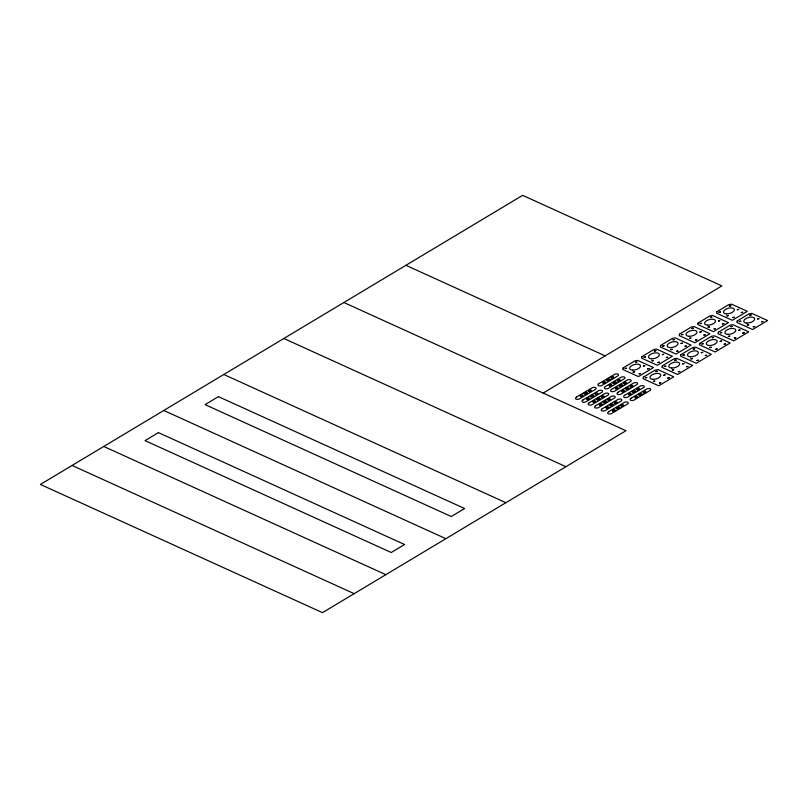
<?xml version="1.0" encoding="UTF-8"?>
<svg xmlns="http://www.w3.org/2000/svg" width="808" height="808" viewBox="0 0 808 808"><rect width="100%" height="100%" fill="white"/><g stroke="black" fill="none" stroke-linecap="round" stroke-linejoin="round"><path stroke-width="1.21" d="M543.117 393.072L721.877 285.901L522.625 195.344L40.4 484.446L322.483 612.656L625.958 430.714L343.875 302.505M405.909 265.317L605.152 355.884M283.85 338.491L565.933 466.701M223.816 374.488L505.899 502.697M163.792 410.474L445.875 538.683M103.767 446.46L385.85 574.67M72.084 465.448L354.167 593.668M633.119 372.185L634.634 371.842L633.129 372.135M647.46 368.852L648.965 368.519L647.46 368.852M651.995 360.863L653.5 360.509L651.995 360.843M653.399 381.396L654.914 381.063L653.409 381.376M666.327 357.54L667.842 357.207L666.337 357.489M667.741 378.073L669.256 377.74L667.741 378.073M670.67 349.672L672.175 349.329L670.67 349.672M672.276 370.084L673.791 369.751L672.286 370.034M685.012 346.339L686.517 345.986L685.012 346.289M686.618 366.761L688.123 366.428L686.628 366.711M689.547 338.35L691.052 338.017L689.557 338.299M690.951 358.883L692.466 358.55L690.951 358.883M703.879 335.027L705.394 334.694L703.879 335.027M705.293 355.56L706.798 355.227L705.293 355.54M708.091 327.24L709.596 326.897L708.101 327.19M709.828 347.571L711.343 347.238L709.838 347.521M722.423 323.907L723.938 323.574L722.423 323.907M724.17 344.248L725.675 343.915L724.17 344.218M726.958 315.918L728.462 315.564L726.968 315.867M728.372 336.451L729.887 336.118L728.382 336.401M741.3 312.595L742.815 312.262L741.31 312.544M742.714 333.128L744.219 332.795L742.714 333.128M747.249 325.139L748.753 324.806L747.259 325.089M761.58 321.816L763.095 321.483L761.59 321.766M625.17 368.559L626.685 368.246L625.17 368.529M635.512 362.358L637.017 362.045L635.512 362.327M639.118 373.841L640.623 373.508L639.128 373.791M643.461 365.974L644.966 365.64L643.461 365.943M644.047 357.237L645.562 356.924L644.047 357.237M645.451 377.77L646.966 377.467L645.461 377.75M654.379 351.046L655.894 350.733L654.379 351.046M655.793 371.579L657.308 371.266L655.803 371.529M657.995 362.529L659.51 362.216L658.005 362.479M659.409 383.063L660.914 382.729L659.409 383.032M662.722 346.046L664.237 345.733L662.732 345.996M662.338 354.651L663.843 354.318L662.338 354.631M663.742 375.195L665.247 374.851L663.752 375.164M664.327 366.458L665.842 366.145L664.327 366.458M673.064 339.845L674.569 339.511L673.064 339.825M674.67 360.257L676.175 359.954L674.67 360.257M676.67 351.329L678.175 350.995L676.68 351.308M678.276 371.741L679.791 371.407L678.276 371.741M681.013 343.461L682.518 343.147L681.023 343.41M681.599 334.724L683.103 334.411L681.599 334.704M683.002 355.257L684.517 354.954L683.023 355.207M682.619 363.873L684.134 363.56L682.619 363.853M691.931 328.533L693.446 328.22L691.941 328.502M693.345 349.066L694.85 348.733L693.345 349.036M695.547 340.017L697.062 339.703L695.557 339.986M696.961 360.55L698.465 360.216L696.961 360.519M700.142 323.614L701.647 323.301L700.142 323.584M699.88 332.139L701.395 331.805L699.89 332.118M701.293 352.682L702.808 352.369L701.304 352.631M701.879 343.945L703.394 343.632L701.889 343.925M710.474 317.413L711.979 317.079L710.485 317.382M712.222 337.744L713.727 337.441L712.232 337.694M714.09 328.896L715.595 328.563L714.09 328.876M715.827 349.228L717.342 348.925L715.837 349.207M718.423 321.029L719.938 320.695L718.433 320.998M719.009 312.292L720.524 311.979L719.009 312.292M720.423 332.825L721.938 332.522L720.433 332.775M720.17 341.36L721.675 341.026L720.17 341.34M729.351 306.101L730.866 305.788L729.351 306.101M730.765 326.634L732.27 326.321L730.765 326.604M732.967 317.584L734.472 317.271L732.977 317.534M734.371 338.118L735.876 337.784L734.381 338.087M737.3 309.706L738.805 309.373L737.31 309.686M738.714 330.25L740.219 329.906L738.714 330.219M739.3 321.513L740.815 321.2L739.3 321.513M749.632 315.312L751.147 315.009L749.632 315.312M753.248 326.796L754.763 326.493L753.248 326.796M757.591 318.928L759.096 318.615L757.591 318.908M623.109 367.953L622.746 369.438L638.461 376.589L653.47 367.589L637.754 360.439L634.977 360.833L623.109 367.953M641.986 356.631L641.623 358.126L657.338 365.267L672.347 356.267L656.631 349.127L653.854 349.521L641.986 356.631M643.39 377.164L643.037 378.659L658.752 385.8L673.761 376.811L658.035 369.66L655.258 370.054L643.39 377.164M660.661 345.44L660.298 346.925L676.013 354.076L691.022 345.077L675.306 337.926L672.529 338.32L660.661 345.44M662.267 365.852L661.904 367.347L677.629 374.488L692.628 365.489L676.912 358.348L674.135 358.742L662.267 365.852M679.538 334.118L679.175 335.613L694.89 342.754L709.899 333.755L694.183 326.614L691.406 327.008L679.538 334.118M680.942 354.651L680.578 356.146L696.304 363.287L711.303 354.298L695.587 347.147L692.81 347.541L680.942 354.651M698.082 323.008L697.718 324.493L713.434 331.644L728.442 322.644L712.727 315.494L709.939 315.888L698.082 323.008M699.819 343.339L699.455 344.834L715.171 351.975L730.18 342.976L714.464 335.835L711.686 336.229L699.819 343.339M716.959 311.686L716.595 313.181L732.311 320.321L747.319 311.322L731.604 304.182L728.816 304.576L716.959 311.686M718.362 332.219L717.999 333.714L733.715 340.855L748.723 331.866L733.008 324.715L730.23 325.109L718.362 332.219M737.239 320.907L736.876 322.402L752.591 329.543L767.6 320.544L751.884 313.403L749.107 313.797L737.239 320.907M576.548 397.041L575.932 397.526A3.03 1.454 -15.4 0 0 576.144 399.142A3.03 1.454 -15.4 0 0 579.245 399.031L595.708 389.163A3.03 1.454 -15.4 0 0 595.486 387.547A3.03 1.454 -15.4 0 0 592.385 387.658L576.548 397.041M598.95 383.598L598.334 384.093A3.03 1.454 -15.4 0 0 598.556 385.709A3.03 1.454 -15.4 0 0 601.657 385.598L618.12 375.73A3.03 1.454 -15.4 0 0 617.898 374.114A3.03 1.454 -15.4 0 0 614.797 374.225L598.95 383.598M582.982 399.96L582.366 400.445A3.03 1.454 -15.4 0 0 582.578 402.071A3.03 1.454 -15.4 0 0 585.679 401.96L602.142 392.092A3.03 1.454 -15.4 0 0 601.93 390.476A3.03 1.454 -15.4 0 0 598.829 390.577L582.982 399.96M605.394 386.527L604.778 387.012A3.03 1.454 -15.4 0 0 604.99 388.628A3.03 1.454 -15.4 0 0 608.091 388.527L624.554 378.649A3.03 1.454 -15.4 0 0 624.332 377.033A3.03 1.454 -15.4 0 0 621.241 377.144L605.394 386.527M589.183 402.788L588.567 403.273A3.03 1.454 -15.4 0 0 588.79 404.889A3.03 1.454 -15.4 0 0 591.89 404.778L608.343 394.91A3.03 1.454 -15.4 0 0 608.131 393.294A3.03 1.454 -15.4 0 0 605.03 393.405L589.183 402.788M611.595 389.345L610.979 389.84A3.03 1.454 -15.4 0 0 611.202 391.456A3.03 1.454 -15.4 0 0 614.302 391.345L630.755 381.477A3.03 1.454 -15.4 0 0 630.543 379.861A3.03 1.454 -15.4 0 0 627.442 379.962L611.595 389.345M595.627 405.707L595.011 406.192A3.03 1.454 -15.4 0 0 595.223 407.818A3.03 1.454 -15.4 0 0 598.324 407.707L614.787 397.839A3.03 1.454 -15.4 0 0 614.565 396.213A3.03 1.454 -15.4 0 0 611.464 396.324L595.627 405.707M618.029 392.274L617.423 392.759A3.03 1.454 -15.4 0 0 617.635 394.375A3.03 1.454 -15.4 0 0 620.736 394.264L637.199 384.396A3.03 1.454 -15.4 0 0 636.977 382.78A3.03 1.454 -15.4 0 0 633.876 382.891L618.029 392.274M602.263 408.727L601.647 409.212A3.03 1.454 -15.4 0 0 601.869 410.828A3.03 1.454 -15.4 0 0 604.97 410.727L621.423 400.859A3.03 1.454 -15.4 0 0 621.211 399.233A3.03 1.454 -15.4 0 0 618.11 399.344L602.263 408.727M624.675 395.294L624.059 395.779A3.03 1.454 -15.4 0 0 624.281 397.395A3.03 1.454 -15.4 0 0 627.382 397.284L643.835 387.416A3.03 1.454 -15.4 0 0 643.623 385.8A3.03 1.454 -15.4 0 0 640.522 385.911L624.675 395.294M608.697 411.656L608.091 412.141A3.03 1.454 -15.4 0 0 608.303 413.757A3.03 1.454 -15.4 0 0 611.404 413.646L627.866 403.778A3.03 1.454 -15.4 0 0 627.644 402.162A3.03 1.454 -15.4 0 0 624.544 402.273L608.697 411.656M631.109 398.223L630.492 398.708A3.03 1.454 -15.4 0 0 630.715 400.324A3.03 1.454 -15.4 0 0 633.815 400.212L650.278 390.345A3.03 1.454 -15.4 0 0 650.056 388.729A3.03 1.454 -15.4 0 0 646.955 388.84L631.109 398.223M158.398 432.623L145.056 440.623L391.244 552.51L404.576 544.521L158.398 432.623M218.423 396.637L205.091 404.636L451.268 516.524L464.61 508.535L218.423 396.637M585.568 392.435L584.063 393.344L584.315 394.243L587.567 393.344L587.315 392.446L585.568 392.435M607.98 379.002L606.475 379.901L606.727 380.81L609.979 379.911L609.727 379.013L607.98 379.002M592.001 395.364L590.507 396.263L590.749 397.172L594.001 396.274L593.759 395.375L592.001 395.364M614.413 381.931L612.918 382.83L613.161 383.729L616.413 382.841L616.161 381.931L614.413 381.931M598.213 398.182L596.708 399.081L596.96 399.99L600.213 399.091L599.96 398.192L598.213 398.182M620.625 384.749L619.12 385.648L619.372 386.557L622.625 385.658L622.372 384.76L620.625 384.749M604.647 401.111L603.142 402.01L603.394 402.919L606.646 402.02L606.394 401.111L604.647 401.111M627.058 387.678L625.554 388.577L625.806 389.476L629.058 388.587L628.806 387.678L627.058 387.678M611.292 404.131L609.788 405.03L610.04 405.939L613.292 405.04L613.04 404.131L611.292 404.131M633.704 390.698L632.199 391.597L632.452 392.496L635.694 391.607L635.452 390.698L633.704 390.698M617.726 407.06L616.221 407.959L616.474 408.858L619.726 407.969L619.473 407.06L617.726 407.06M640.138 393.617L638.633 394.516L638.886 395.425L642.138 394.526L641.885 393.627L640.138 393.617M635.401 397.738A1.384 0.667 -15.4 0 0 637.552 396.839A1.384 0.667 -15.4 0 0 635.704 396.496A1.384 0.667 -15.4 0 0 635.401 397.738M643.734 392.739A1.384 0.667 -15.4 0 0 645.885 391.84A1.384 0.667 -15.4 0 0 644.037 391.496A1.384 0.667 -15.4 0 0 643.734 392.739M652.975 379.356A5.626 2.707 -15.4 0 0 660.803 375.013A5.626 2.707 -15.4 0 0 652.278 374.69A5.626 2.707 -15.4 0 0 652.975 379.356M671.852 368.034A5.626 2.707 -15.4 0 0 679.68 363.691A5.626 2.707 -15.4 0 0 671.155 363.368A5.626 2.707 -15.4 0 0 671.852 368.034M651.571 358.823A5.626 2.707 -15.4 0 0 659.399 354.48A5.626 2.707 -15.4 0 0 650.864 354.156A5.626 2.707 -15.4 0 0 651.571 358.823M632.694 370.135A5.626 2.707 -15.4 0 0 640.522 365.792A5.626 2.707 -15.4 0 0 631.987 365.469A5.626 2.707 -15.4 0 0 632.694 370.135M670.246 347.622A5.626 2.707 -15.4 0 0 678.074 343.279A5.626 2.707 -15.4 0 0 669.539 342.956A5.626 2.707 -15.4 0 0 670.246 347.622M690.527 356.843A5.626 2.707 -15.4 0 0 698.354 352.5A5.626 2.707 -15.4 0 0 689.83 352.177A5.626 2.707 -15.4 0 0 690.527 356.843M689.123 336.31A5.626 2.707 -15.4 0 0 696.95 331.967A5.626 2.707 -15.4 0 0 688.416 331.644A5.626 2.707 -15.4 0 0 689.123 336.31M709.404 345.521A5.626 2.707 -15.4 0 0 717.231 341.178A5.626 2.707 -15.4 0 0 708.697 340.865A5.626 2.707 -15.4 0 0 709.404 345.521M746.824 323.089A5.626 2.707 -15.4 0 0 754.652 318.746A5.626 2.707 -15.4 0 0 746.117 318.423A5.626 2.707 -15.4 0 0 746.824 323.089M726.533 313.878A5.626 2.707 -15.4 0 0 734.371 309.535A5.626 2.707 -15.4 0 0 725.837 309.212A5.626 2.707 -15.4 0 0 726.533 313.878M727.947 334.411A5.626 2.707 -15.4 0 0 735.775 330.068A5.626 2.707 -15.4 0 0 727.24 329.745A5.626 2.707 -15.4 0 0 727.947 334.411M707.667 325.19A5.626 2.707 -15.4 0 0 715.494 320.847A5.626 2.707 -15.4 0 0 706.96 320.524A5.626 2.707 -15.4 0 0 707.667 325.19M628.957 394.809A1.384 0.667 -15.4 0 0 631.119 393.91A1.384 0.667 -15.4 0 0 629.26 393.577A1.384 0.667 -15.4 0 0 628.957 394.809M637.3 389.81A1.384 0.667 -15.4 0 0 639.451 388.911A1.384 0.667 -15.4 0 0 637.603 388.577A1.384 0.667 -15.4 0 0 637.3 389.81M624.22 383.871A1.384 0.667 -15.4 0 0 626.372 382.972A1.384 0.667 -15.4 0 0 624.523 382.628A1.384 0.667 -15.4 0 0 624.22 383.871M615.888 388.87A1.384 0.667 -15.4 0 0 618.039 387.961A1.384 0.667 -15.4 0 0 616.181 387.628A1.384 0.667 -15.4 0 0 615.888 388.87M630.654 386.8A1.384 0.667 -15.4 0 0 632.805 385.891A1.384 0.667 -15.4 0 0 630.957 385.557A1.384 0.667 -15.4 0 0 630.654 386.8M622.322 391.789A1.384 0.667 -15.4 0 0 624.473 390.89A1.384 0.667 -15.4 0 0 622.625 390.557A1.384 0.667 -15.4 0 0 622.322 391.789M611.575 378.124A1.384 0.667 -15.4 0 0 613.726 377.225A1.384 0.667 -15.4 0 0 611.878 376.881A1.384 0.667 -15.4 0 0 611.575 378.124M603.243 383.123A1.384 0.667 -15.4 0 0 605.394 382.214A1.384 0.667 -15.4 0 0 603.546 381.881A1.384 0.667 -15.4 0 0 603.243 383.123M618.019 381.053A1.384 0.667 -15.4 0 0 620.17 380.144A1.384 0.667 -15.4 0 0 618.312 379.81A1.384 0.667 -15.4 0 0 618.019 381.053M609.676 386.052A1.384 0.667 -15.4 0 0 611.828 385.143A1.384 0.667 -15.4 0 0 609.979 384.81A1.384 0.667 -15.4 0 0 609.676 386.052M599.91 405.232A1.384 0.667 -15.4 0 0 602.061 404.323A1.384 0.667 -15.4 0 0 600.213 403.99A1.384 0.667 -15.4 0 0 599.91 405.232M608.242 400.233A1.384 0.667 -15.4 0 0 610.404 399.324A1.384 0.667 -15.4 0 0 608.545 398.99A1.384 0.667 -15.4 0 0 608.242 400.233M587.264 399.485A1.384 0.667 -15.4 0 0 589.416 398.576A1.384 0.667 -15.4 0 0 587.567 398.243A1.384 0.667 -15.4 0 0 587.264 399.485M595.607 394.486A1.384 0.667 -15.4 0 0 597.758 393.577A1.384 0.667 -15.4 0 0 595.91 393.244A1.384 0.667 -15.4 0 0 595.607 394.486M606.555 408.252A1.384 0.667 -15.4 0 0 608.707 407.343A1.384 0.667 -15.4 0 0 606.848 407.01A1.384 0.667 -15.4 0 0 606.555 408.252M589.163 391.557A1.384 0.667 -15.4 0 0 591.325 390.658A1.384 0.667 -15.4 0 0 589.466 390.315A1.384 0.667 -15.4 0 0 589.163 391.557M580.831 396.556A1.384 0.667 -15.4 0 0 582.982 395.657A1.384 0.667 -15.4 0 0 581.134 395.314A1.384 0.667 -15.4 0 0 580.831 396.556M614.888 403.253A1.384 0.667 -15.4 0 0 617.039 402.344A1.384 0.667 -15.4 0 0 615.191 402.01A1.384 0.667 -15.4 0 0 614.888 403.253M612.989 411.171A1.384 0.667 -15.4 0 0 615.14 410.272A1.384 0.667 -15.4 0 0 613.292 409.929A1.384 0.667 -15.4 0 0 612.989 411.171M621.322 406.171A1.384 0.667 -15.4 0 0 623.483 405.273A1.384 0.667 -15.4 0 0 621.625 404.939A1.384 0.667 -15.4 0 0 621.322 406.171M601.808 397.304A1.384 0.667 -15.4 0 0 603.96 396.405A1.384 0.667 -15.4 0 0 602.111 396.061A1.384 0.667 -15.4 0 0 601.808 397.304M593.476 402.303A1.384 0.667 -15.4 0 0 595.627 401.404A1.384 0.667 -15.4 0 0 593.779 401.061A1.384 0.667 -15.4 0 0 593.476 402.303"/></g></svg>
